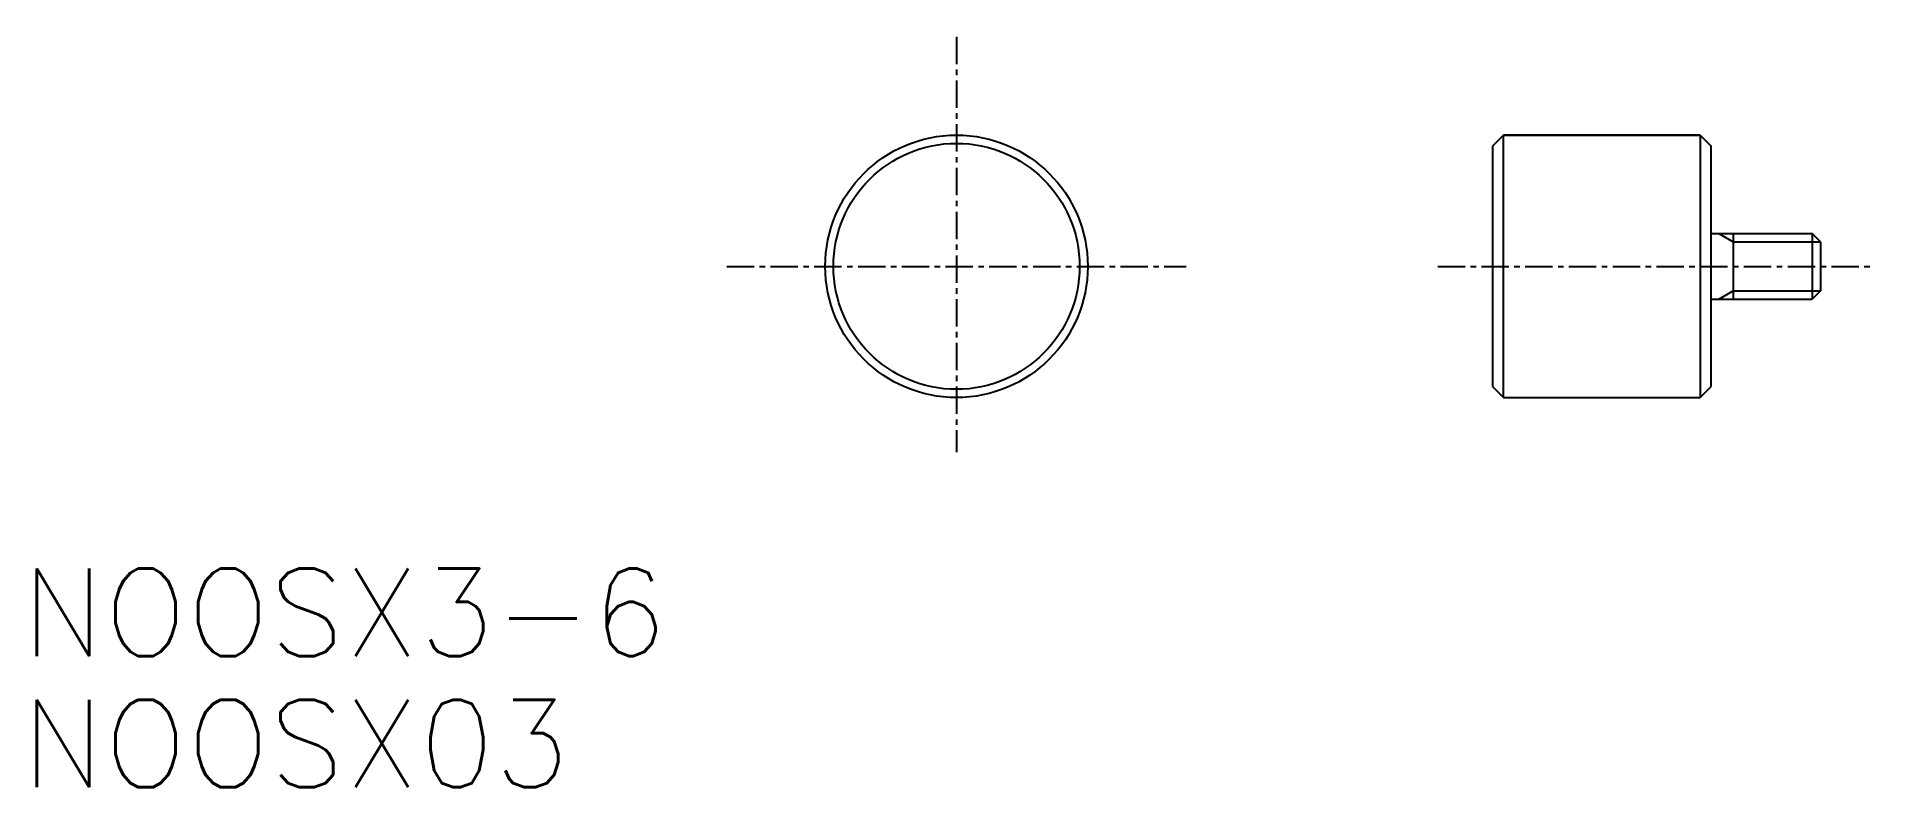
# Model space of a CAD drawing. Extents: x -42 to 42, y -23.8 to 10.5.
import ezdxf

# ---------------------------------------------------------------- set-up
doc = ezdxf.new("R2010")
doc.units = 0
doc.linetypes.add('CENTER', pattern=[2, 1.25, -0.25, 0.25, -0.25])
doc.layers.get('0').update_dxf_attribs({"linetype": 'CONTINUOUS'})
doc.layers.add('CENTER', color=1, linetype='CENTER')
doc.styles.get("Standard").update_dxf_attribs({"font": 'txt.shx', "bigfont": 'bigfont.shx'})

msp = doc.modelspace()

# ---------------------------------------------------------------- linework, layer by layer
at = {"color": 7, "linetype": 'CONTINUOUS'}
for p, q in [((25, 6), (24.5, 5.5)), ((25, 6), (34, 6)), ((34, 6), (25, 6)), ((25, -6), (25, 6)), ((34, 6), (34.5, 5.5)), ((34, 6), (34, -6)), ((24.5, 5.5), (24.5, -5.5)), ((34.5, -5.5), (34.5, 5.5)), ((34.5, 1.5), (39.121, 1.5)), ((35.5, 1.5), (35.5, -1.5)), ((39.5, 1.121), (39.121, 1.5)), ((39.121, 1.5), (39.121, -1.5)), ((39.5, 1.121), (39.5, -1.121)), ((34.5, -1.5), (39.121, -1.5)), ((39.5, -1.121), (39.121, -1.5)), ((24.5, -5.5), (25, -6)), ((34, -6), (34.5, -5.5)), ((25, -6), (34, -6)), ((25, -6), (34, -6))]:
    msp.add_line(p, q, dxfattribs=at)
at = {"color": 3, "linetype": 'CONTINUOUS'}
for p, q in [((34.844, 1.5), (35.5, 1.121)), ((35.5, 1.121), (39.5, 1.121)), ((34.844, -1.5), (35.5, -1.121)), ((35.5, -1.121), (39.5, -1.121))]:
    msp.add_line(p, q, dxfattribs=at)
at = {"color": 7, "linetype": 'CONTINUOUS'}
for radius in [6, 5.625]:
    msp.add_circle((0, 0), radius, dxfattribs=at)
at = {"layer": 'CENTER', "color": 1, "linetype": 'CENTER'}
for p, q in [((0, 10.5), (0, -8.5)), ((-10.5, 0), (10.5, 0)), ((22, 0), (42, 0))]:
    msp.add_line(p, q, dxfattribs=at)

# ---------------------------------------------------------------- texts
at = {"color": 7, "linetype": 'CONTINUOUS'}
for s, p in [('NOOSX3-6', (-42.732, -17.823)), ('NOOSX03', (-42.732, -23.823))]:
    msp.add_text(s, height=4, dxfattribs=at).set_placement(p)

doc.saveas('drawing.dxf')
